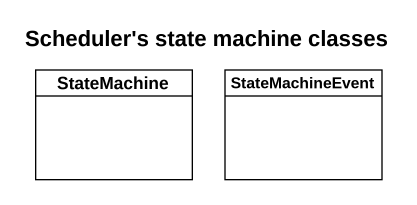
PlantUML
@startuml
title Scheduler's state machine classes
hide circle
hide empty members
class StateMachine
class StateMachineEvent
@enduml
